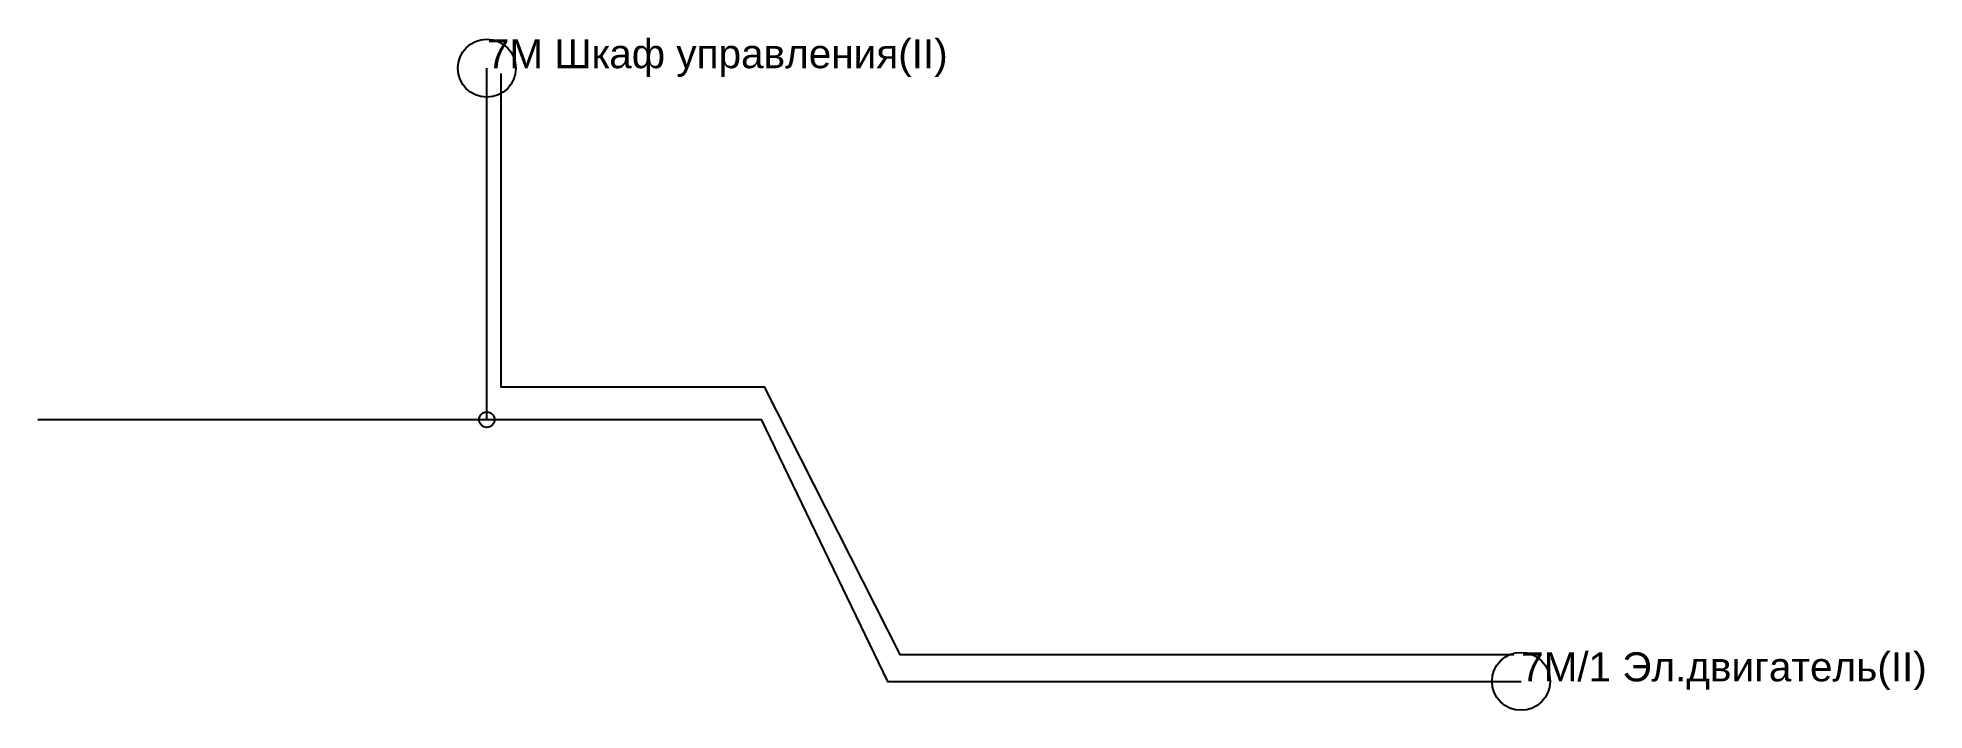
# Model space of a CAD drawing. Header units: millimetres. Extents: x 908 to 1884, y 1440 to 1788.
import ezdxf

# ---------------------------------------------------------------- set-up
doc = ezdxf.new("R2010")
doc.units = ezdxf.units.MM
for name, color, linetype in [('Kabeli', 7, 'Continuous'), ('ТРАССЫ', 7, 'Continuous'), ('ТРАССЫскрытые', 7, 'Continuous')]:
    doc.layers.add(name, color=color, linetype=linetype)
doc.styles.get("Standard").update_dxf_attribs({"font": 'arial.ttf'})

msp = doc.modelspace()

# ---------------------------------------------------------------- linework, layer by layer
at = {"layer": 'Kabeli', "color": 2}
msp.add_circle((1140.55, 1590.62), 4, dxfattribs=at)
at = {"layer": 'ТРАССЫ', "color": 2}
for points in [[(1140.55, 1590.62), (1140.55, 1772.56)], [(908.28, 1590.62), (1282.43, 1590.62), (1347.72, 1455.11), (1675.42, 1455.11)]]:
    msp.add_lwpolyline(points, dxfattribs=at)
at = {"layer": 'ТРАССЫ', "color": 20}
msp.add_lwpolyline([(1147.85, 1769.82), (1147.85, 1607.55), (1284.03, 1607.55), (1354.22, 1468.94), (1671.72, 1468.94)], dxfattribs=at)
at = {"layer": 'ТРАССЫскрытые', "color": 2}
for centre in [(1140.55, 1772.56), (1675.42, 1455.11)]:
    msp.add_circle(centre, 15, dxfattribs=at)

# ---------------------------------------------------------------- texts
for s, p in [('7М Шкаф управления(II)', (1140.55, 1772.56)), ('7М/1 Эл.двигатель(II)', (1675.42, 1455.11))]:
    msp.add_text(s, height=15, dxfattribs=at).set_placement(p)

doc.saveas('drawing.dxf')
